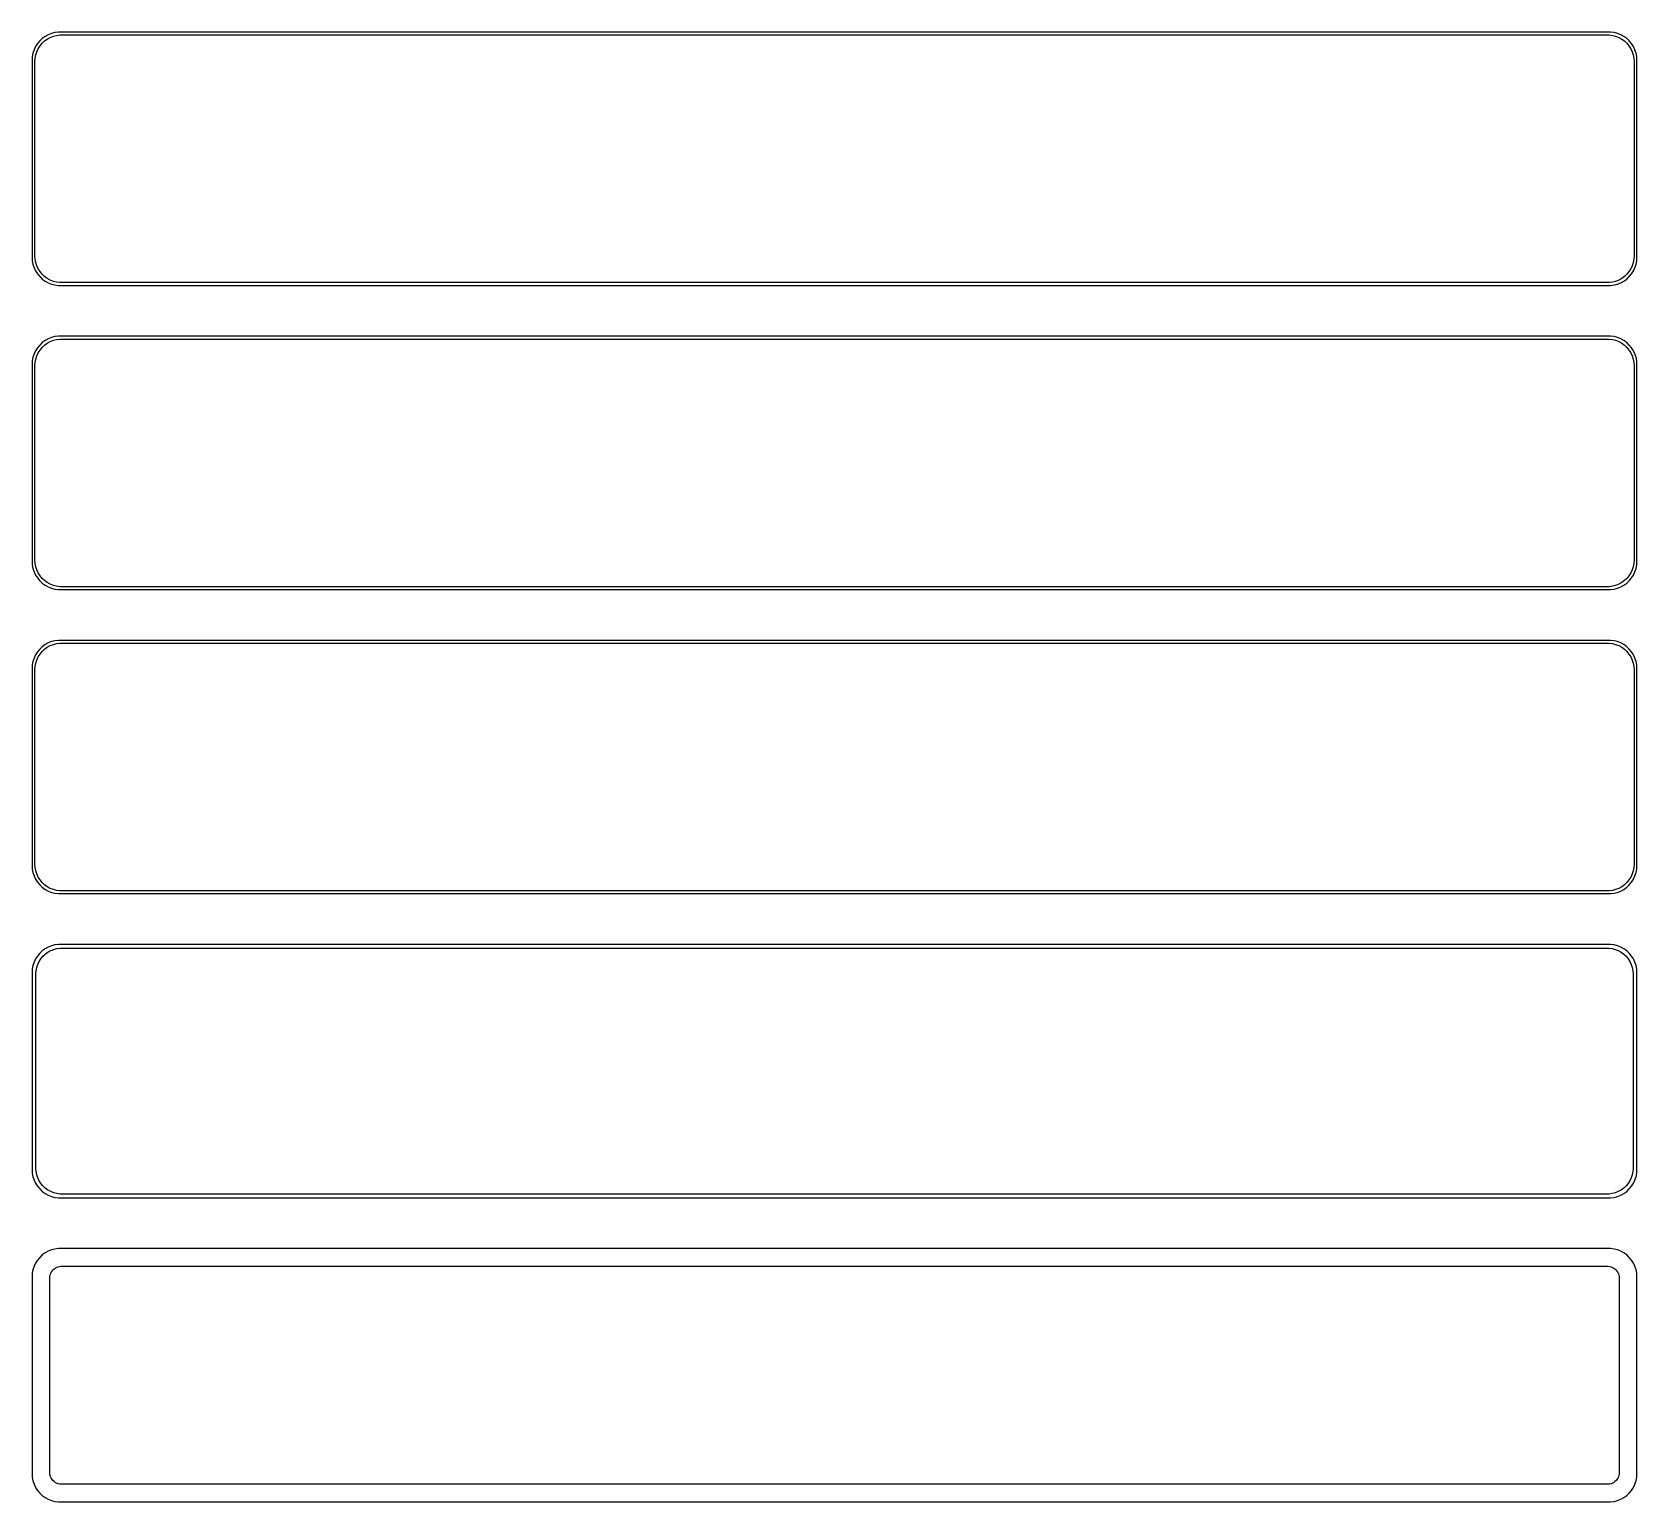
# Model space of a CAD drawing. Header units: metres. Extents: x -142 to 142, y 248 to 508.
import ezdxf

# ---------------------------------------------------------------- set-up
doc = ezdxf.new("R2010")
doc.units = ezdxf.units.M

msp = doc.modelspace()

# ---------------------------------------------------------------- linework, layer by layer
for p, q in [((-140.687, 507.353), (-141.145, 506.923)), ((-140.179, 507.722), (-140.687, 507.353)), ((-139.629, 508.024), (-140.179, 507.722)), ((-139.795, 507.261), (-139.272, 507.548)), ((-139.045, 508.255), (-139.629, 508.024)), ((-139.272, 507.548), (-138.718, 507.768)), ((-138.437, 508.411), (-139.045, 508.255)), ((-138.718, 507.768), (-138.14, 507.916)), ((-137.814, 508.49), (-138.437, 508.411)), ((-138.14, 507.916), (-137.548, 507.991)), ((137.814, 508.49), (-137.814, 508.49)), ((-137.548, 507.991), (137.548, 507.991)), ((137.548, 507.991), (138.14, 507.916)), ((138.437, 508.411), (137.814, 508.49)), ((138.14, 507.916), (138.718, 507.768)), ((139.045, 508.255), (138.437, 508.411)), ((138.718, 507.768), (139.272, 507.548)), ((139.629, 508.024), (139.045, 508.255)), ((139.272, 507.548), (139.795, 507.261)), ((140.179, 507.722), (139.629, 508.024)), ((140.687, 507.353), (140.179, 507.722)), ((141.145, 506.923), (140.687, 507.353)), ((-142.343, 504.743), (-142.461, 504.127)), ((-142.149, 505.341), (-142.343, 504.743)), ((-141.882, 505.909), (-142.149, 505.341)), ((-141.545, 506.439), (-141.882, 505.909)), ((-141.851, 504.431), (-141.666, 504.999)), ((-141.666, 504.999), (-141.412, 505.538)), ((-141.145, 506.923), (-141.545, 506.439)), ((-141.412, 505.538), (-141.093, 506.042)), ((-141.093, 506.042), (-140.713, 506.502)), ((-140.713, 506.502), (-140.278, 506.91)), ((-140.278, 506.91), (-139.795, 507.261)), ((139.795, 507.261), (140.278, 506.91)), ((140.278, 506.91), (140.713, 506.502)), ((140.713, 506.502), (141.093, 506.042)), ((141.093, 506.042), (141.412, 505.538)), ((141.545, 506.439), (141.145, 506.923)), ((141.412, 505.538), (141.666, 504.999)), ((141.882, 505.909), (141.545, 506.439)), ((141.666, 504.999), (141.851, 504.431)), ((142.149, 505.341), (141.882, 505.909)), ((142.343, 504.743), (142.149, 505.341)), ((142.461, 504.127), (142.343, 504.743)), ((-142.461, 504.127), (-142.5, 503.5)), ((-142.5, 503.5), (-142.5, 468.5)), ((-142, 503.25), (-141.963, 503.845)), ((-142, 468.75), (-142, 503.25)), ((-141.963, 503.845), (-141.851, 504.431)), ((141.851, 504.431), (141.963, 503.845)), ((141.963, 503.845), (142, 503.25)), ((142, 503.25), (142, 468.75)), ((142.5, 503.5), (142.461, 504.127)), ((142.5, 468.5), (142.5, 503.5)), ((-142.5, 468.5), (-142.461, 467.873)), ((-142.461, 467.873), (-142.343, 467.257)), ((-141.963, 468.155), (-142, 468.75)), ((-141.851, 467.569), (-141.963, 468.155)), ((-141.666, 467.001), (-141.851, 467.569)), ((141.851, 467.569), (141.666, 467.001)), ((141.963, 468.155), (141.851, 467.569)), ((142, 468.75), (141.963, 468.155)), ((142.343, 467.257), (142.461, 467.873)), ((142.461, 467.873), (142.5, 468.5)), ((-142.343, 467.257), (-142.149, 466.659)), ((-142.149, 466.659), (-141.882, 466.091)), ((-141.882, 466.091), (-141.545, 465.561)), ((-141.412, 466.462), (-141.666, 467.001)), ((-141.545, 465.561), (-141.145, 465.077)), ((-141.093, 465.958), (-141.412, 466.462)), ((-141.145, 465.077), (-140.687, 464.647)), ((-140.713, 465.498), (-141.093, 465.958)), ((-140.278, 465.09), (-140.713, 465.498)), ((-140.687, 464.647), (-140.179, 464.278)), ((-139.795, 464.739), (-140.278, 465.09)), ((-139.272, 464.452), (-139.795, 464.739)), ((139.795, 464.739), (139.272, 464.452)), ((140.278, 465.09), (139.795, 464.739)), ((140.179, 464.278), (140.687, 464.647)), ((140.713, 465.498), (140.278, 465.09)), ((140.687, 464.647), (141.145, 465.077)), ((141.093, 465.958), (140.713, 465.498)), ((141.412, 466.462), (141.093, 465.958)), ((141.145, 465.077), (141.545, 465.561)), ((141.666, 467.001), (141.412, 466.462)), ((141.545, 465.561), (141.882, 466.091)), ((141.882, 466.091), (142.149, 466.659)), ((142.149, 466.659), (142.343, 467.257)), ((-140.179, 464.278), (-139.629, 463.976)), ((-139.629, 463.976), (-139.045, 463.745)), ((-138.718, 464.232), (-139.272, 464.452)), ((-139.045, 463.745), (-138.437, 463.589)), ((-138.14, 464.084), (-138.718, 464.232)), ((-138.437, 463.589), (-137.814, 463.51)), ((-137.548, 464.009), (-138.14, 464.084)), ((-137.814, 463.51), (137.814, 463.51)), ((137.548, 464.009), (-137.548, 464.009)), ((138.14, 464.084), (137.548, 464.009)), ((137.814, 463.51), (138.437, 463.589)), ((138.718, 464.232), (138.14, 464.084)), ((138.437, 463.589), (139.045, 463.745)), ((139.272, 464.452), (138.718, 464.232)), ((139.045, 463.745), (139.629, 463.976)), ((139.629, 463.976), (140.179, 464.278)), ((-140.687, 453.353), (-141.145, 452.923)), ((-140.179, 453.722), (-140.687, 453.353)), ((-140.278, 452.91), (-139.795, 453.261)), ((-139.629, 454.024), (-140.179, 453.722)), ((-139.795, 453.261), (-139.272, 453.548)), ((-139.045, 454.255), (-139.629, 454.024)), ((-139.272, 453.548), (-138.718, 453.768)), ((-138.437, 454.411), (-139.045, 454.255)), ((-138.718, 453.768), (-138.14, 453.916)), ((-137.814, 454.49), (-138.437, 454.411)), ((-138.14, 453.916), (-137.548, 453.991)), ((137.814, 454.49), (-137.814, 454.49)), ((-137.548, 453.991), (137.548, 453.991)), ((137.548, 453.991), (138.14, 453.916)), ((138.437, 454.411), (137.814, 454.49)), ((138.14, 453.916), (138.718, 453.768)), ((139.045, 454.255), (138.437, 454.411)), ((138.718, 453.768), (139.272, 453.548)), ((139.629, 454.024), (139.045, 454.255)), ((139.272, 453.548), (139.795, 453.261)), ((140.179, 453.722), (139.629, 454.024)), ((139.795, 453.261), (140.278, 452.91)), ((140.687, 453.353), (140.179, 453.722)), ((141.145, 452.923), (140.687, 453.353)), ((-142.343, 450.743), (-142.461, 450.127)), ((-142.149, 451.341), (-142.343, 450.743)), ((-141.882, 451.909), (-142.149, 451.341)), ((-141.963, 449.845), (-141.851, 450.431)), ((-141.545, 452.439), (-141.882, 451.909)), ((-141.851, 450.431), (-141.666, 450.999)), ((-141.666, 450.999), (-141.412, 451.538)), ((-141.145, 452.923), (-141.545, 452.439)), ((-141.412, 451.538), (-141.093, 452.042)), ((-141.093, 452.042), (-140.713, 452.502)), ((-140.713, 452.502), (-140.278, 452.91)), ((140.278, 452.91), (140.713, 452.502)), ((140.713, 452.502), (141.093, 452.042)), ((141.093, 452.042), (141.412, 451.538)), ((141.545, 452.439), (141.145, 452.923)), ((141.412, 451.538), (141.666, 450.999)), ((141.882, 451.909), (141.545, 452.439)), ((141.666, 450.999), (141.851, 450.431)), ((141.851, 450.431), (141.963, 449.845)), ((142.149, 451.341), (141.882, 451.909)), ((142.343, 450.743), (142.149, 451.341)), ((142.461, 450.127), (142.343, 450.743)), ((-142.461, 450.127), (-142.5, 449.5)), ((-142.5, 449.5), (-142.5, 414.5)), ((-142, 449.25), (-141.963, 449.845)), ((-142, 414.75), (-142, 449.25)), ((141.963, 449.845), (142, 449.25)), ((142, 449.25), (142, 414.75)), ((142.5, 449.5), (142.461, 450.127)), ((142.5, 414.5), (142.5, 449.5)), ((-142.5, 414.5), (-142.461, 413.873)), ((-142.461, 413.873), (-142.343, 413.257)), ((-142.343, 413.257), (-142.149, 412.659)), ((-141.963, 414.155), (-142, 414.75)), ((-141.851, 413.569), (-141.963, 414.155)), ((-141.666, 413.001), (-141.851, 413.569)), ((141.851, 413.569), (141.666, 413.001)), ((141.963, 414.155), (141.851, 413.569)), ((142, 414.75), (141.963, 414.155)), ((142.149, 412.659), (142.343, 413.257)), ((142.343, 413.257), (142.461, 413.873)), ((142.461, 413.873), (142.5, 414.5)), ((-142.149, 412.659), (-141.882, 412.091)), ((-141.882, 412.091), (-141.545, 411.561)), ((-141.412, 412.462), (-141.666, 413.001)), ((-141.545, 411.561), (-141.145, 411.077)), ((-141.093, 411.958), (-141.412, 412.462)), ((-141.145, 411.077), (-140.687, 410.647)), ((-140.713, 411.498), (-141.093, 411.958)), ((-140.278, 411.09), (-140.713, 411.498)), ((-140.687, 410.647), (-140.179, 410.278)), ((-139.795, 410.739), (-140.278, 411.09)), ((-139.272, 410.452), (-139.795, 410.739)), ((-138.718, 410.232), (-139.272, 410.452)), ((139.272, 410.452), (138.718, 410.232)), ((139.795, 410.739), (139.272, 410.452)), ((140.278, 411.09), (139.795, 410.739)), ((140.179, 410.278), (140.687, 410.647)), ((140.713, 411.498), (140.278, 411.09)), ((140.687, 410.647), (141.145, 411.077)), ((141.093, 411.958), (140.713, 411.498)), ((141.412, 412.462), (141.093, 411.958)), ((141.145, 411.077), (141.545, 411.561)), ((141.666, 413.001), (141.412, 412.462)), ((141.545, 411.561), (141.882, 412.091)), ((141.882, 412.091), (142.149, 412.659)), ((-140.179, 410.278), (-139.629, 409.976)), ((-139.629, 409.976), (-139.045, 409.745)), ((-139.045, 409.745), (-138.437, 409.589)), ((-138.14, 410.084), (-138.718, 410.232)), ((-138.437, 409.589), (-137.814, 409.51)), ((-137.548, 410.009), (-138.14, 410.084)), ((-137.814, 409.51), (137.814, 409.51)), ((137.548, 410.009), (-137.548, 410.009)), ((138.14, 410.084), (137.548, 410.009)), ((137.814, 409.51), (138.437, 409.589)), ((138.718, 410.232), (138.14, 410.084)), ((138.437, 409.589), (139.045, 409.745)), ((139.045, 409.745), (139.629, 409.976)), ((139.629, 409.976), (140.179, 410.278)), ((-140.687, 399.353), (-141.145, 398.923)), ((-140.179, 399.722), (-140.687, 399.353)), ((-140.278, 398.91), (-139.795, 399.261)), ((-139.629, 400.024), (-140.179, 399.722)), ((-139.795, 399.261), (-139.272, 399.548)), ((-139.045, 400.255), (-139.629, 400.024)), ((-139.272, 399.548), (-138.718, 399.768)), ((-138.437, 400.411), (-139.045, 400.255)), ((-138.718, 399.768), (-138.14, 399.916)), ((-137.814, 400.49), (-138.437, 400.411)), ((-138.14, 399.916), (-137.548, 399.991)), ((137.814, 400.49), (-137.814, 400.49)), ((-137.548, 399.991), (137.548, 399.991)), ((137.548, 399.991), (138.14, 399.916)), ((138.437, 400.411), (137.814, 400.49)), ((138.14, 399.916), (138.718, 399.768)), ((139.045, 400.255), (138.437, 400.411)), ((138.718, 399.768), (139.272, 399.548)), ((139.629, 400.024), (139.045, 400.255)), ((139.272, 399.548), (139.795, 399.261)), ((140.179, 399.722), (139.629, 400.024)), ((139.795, 399.261), (140.278, 398.91)), ((140.687, 399.353), (140.179, 399.722)), ((141.145, 398.923), (140.687, 399.353)), ((-142.343, 396.743), (-142.461, 396.127)), ((-142.149, 397.341), (-142.343, 396.743)), ((-141.882, 397.909), (-142.149, 397.341)), ((-141.963, 395.845), (-141.851, 396.431)), ((-141.545, 398.439), (-141.882, 397.909)), ((-141.851, 396.431), (-141.666, 396.999)), ((-141.666, 396.999), (-141.412, 397.538)), ((-141.145, 398.923), (-141.545, 398.439)), ((-141.412, 397.538), (-141.093, 398.042)), ((-141.093, 398.042), (-140.713, 398.502)), ((-140.713, 398.502), (-140.278, 398.91)), ((140.278, 398.91), (140.713, 398.502)), ((140.713, 398.502), (141.093, 398.042)), ((141.093, 398.042), (141.412, 397.538)), ((141.545, 398.439), (141.145, 398.923)), ((141.412, 397.538), (141.666, 396.999)), ((141.882, 397.909), (141.545, 398.439)), ((141.666, 396.999), (141.851, 396.431)), ((141.851, 396.431), (141.963, 395.845)), ((142.149, 397.341), (141.882, 397.909)), ((142.343, 396.743), (142.149, 397.341)), ((142.461, 396.127), (142.343, 396.743)), ((-142.461, 396.127), (-142.5, 395.5)), ((-142.5, 395.5), (-142.5, 360.5)), ((-142, 395.25), (-141.963, 395.845)), ((-142, 360.75), (-142, 395.25)), ((141.963, 395.845), (142, 395.25)), ((142, 395.25), (142, 360.75)), ((142.5, 395.5), (142.461, 396.127)), ((142.5, 360.5), (142.5, 395.5)), ((-142.5, 360.5), (-142.461, 359.873)), ((-142.461, 359.873), (-142.343, 359.257)), ((-142.343, 359.257), (-142.149, 358.659)), ((-141.963, 360.155), (-142, 360.75)), ((-141.851, 359.569), (-141.963, 360.155)), ((-141.666, 359.001), (-141.851, 359.569)), ((141.851, 359.569), (141.666, 359.001)), ((141.963, 360.155), (141.851, 359.569)), ((142, 360.75), (141.963, 360.155)), ((142.149, 358.659), (142.343, 359.257)), ((142.343, 359.257), (142.461, 359.873)), ((142.461, 359.873), (142.5, 360.5)), ((-142.149, 358.659), (-141.882, 358.091)), ((-141.882, 358.091), (-141.545, 357.561)), ((-141.412, 358.462), (-141.666, 359.001)), ((-141.545, 357.561), (-141.145, 357.077)), ((-141.093, 357.958), (-141.412, 358.462)), ((-141.145, 357.077), (-140.687, 356.647)), ((-140.713, 357.498), (-141.093, 357.958)), ((-140.278, 357.09), (-140.713, 357.498)), ((-140.687, 356.647), (-140.179, 356.278)), ((-139.795, 356.739), (-140.278, 357.09)), ((-140.179, 356.278), (-139.629, 355.976)), ((-139.272, 356.452), (-139.795, 356.739)), ((-138.718, 356.232), (-139.272, 356.452)), ((139.272, 356.452), (138.718, 356.232)), ((139.795, 356.739), (139.272, 356.452)), ((139.629, 355.976), (140.179, 356.278)), ((140.278, 357.09), (139.795, 356.739)), ((140.179, 356.278), (140.687, 356.647)), ((140.713, 357.498), (140.278, 357.09)), ((140.687, 356.647), (141.145, 357.077)), ((141.093, 357.958), (140.713, 357.498)), ((141.412, 358.462), (141.093, 357.958)), ((141.145, 357.077), (141.545, 357.561)), ((141.666, 359.001), (141.412, 358.462)), ((141.545, 357.561), (141.882, 358.091)), ((141.882, 358.091), (142.149, 358.659)), ((-139.629, 355.976), (-139.045, 355.745)), ((-139.045, 355.745), (-138.437, 355.589)), ((-138.14, 356.084), (-138.718, 356.232)), ((-138.437, 355.589), (-137.814, 355.51)), ((-137.548, 356.009), (-138.14, 356.084)), ((-137.814, 355.51), (137.814, 355.51)), ((137.548, 356.009), (-137.548, 356.009)), ((138.14, 356.084), (137.548, 356.009)), ((137.814, 355.51), (138.437, 355.589)), ((138.718, 356.232), (138.14, 356.084)), ((138.437, 355.589), (139.045, 355.745)), ((139.045, 355.745), (139.629, 355.976)), ((-141.145, 344.923), (-141.545, 344.439)), ((-140.687, 345.353), (-141.145, 344.923)), ((-140.179, 345.722), (-140.687, 345.353)), ((-139.629, 346.024), (-140.179, 345.722)), ((-140.168, 344.778), (-139.703, 345.116)), ((-139.703, 345.116), (-139.199, 345.393)), ((-139.045, 346.255), (-139.629, 346.024)), ((-139.199, 345.393), (-138.665, 345.604)), ((-138.437, 346.411), (-139.045, 346.255)), ((-138.665, 345.604), (-138.108, 345.747)), ((-137.814, 346.49), (-138.437, 346.411)), ((-138.108, 345.747), (-137.537, 345.819)), ((137.814, 346.49), (-137.814, 346.49)), ((-137.537, 345.819), (137.537, 345.819)), ((137.537, 345.819), (138.108, 345.747)), ((138.437, 346.411), (137.814, 346.49)), ((138.108, 345.747), (138.665, 345.604)), ((139.045, 346.255), (138.437, 346.411)), ((138.665, 345.604), (139.199, 345.393)), ((139.629, 346.024), (139.045, 346.255)), ((139.199, 345.393), (139.703, 345.116)), ((140.179, 345.722), (139.629, 346.024)), ((139.703, 345.116), (140.168, 344.778)), ((140.687, 345.353), (140.179, 345.722)), ((141.145, 344.923), (140.687, 345.353)), ((141.545, 344.439), (141.145, 344.923)), ((-142.461, 342.127), (-142.5, 341.5)), ((-142.343, 342.743), (-142.461, 342.127)), ((-142.149, 343.341), (-142.343, 342.743)), ((-141.882, 343.909), (-142.149, 343.341)), ((-141.545, 344.439), (-141.882, 343.909)), ((-141.792, 341.824), (-141.685, 342.389)), ((-141.685, 342.389), (-141.507, 342.935)), ((-141.507, 342.935), (-141.262, 343.456)), ((-141.262, 343.456), (-140.954, 343.941)), ((-140.954, 343.941), (-140.588, 344.384)), ((-140.588, 344.384), (-140.168, 344.778)), ((140.168, 344.778), (140.588, 344.384)), ((140.588, 344.384), (140.954, 343.941)), ((140.954, 343.941), (141.262, 343.456)), ((141.262, 343.456), (141.507, 342.935)), ((141.507, 342.935), (141.685, 342.389)), ((141.882, 343.909), (141.545, 344.439)), ((141.685, 342.389), (141.792, 341.824)), ((142.149, 343.341), (141.882, 343.909)), ((142.343, 342.743), (142.149, 343.341)), ((142.461, 342.127), (142.343, 342.743)), ((142.5, 341.5), (142.461, 342.127)), ((-142.5, 341.5), (-142.5, 306.5)), ((-141.828, 341.25), (-141.792, 341.824)), ((-141.828, 306.75), (-141.828, 341.25)), ((141.792, 341.824), (141.828, 341.25)), ((141.828, 341.25), (141.828, 306.75)), ((142.5, 306.5), (142.5, 341.5)), ((-142.5, 306.5), (-142.461, 305.873)), ((-142.461, 305.873), (-142.343, 305.257)), ((-142.343, 305.257), (-142.149, 304.659)), ((-141.792, 306.176), (-141.828, 306.75)), ((-141.685, 305.611), (-141.792, 306.176)), ((-141.507, 305.065), (-141.685, 305.611)), ((-141.262, 304.544), (-141.507, 305.065)), ((141.507, 305.065), (141.262, 304.544)), ((141.685, 305.611), (141.507, 305.065)), ((141.792, 306.176), (141.685, 305.611)), ((141.828, 306.75), (141.792, 306.176)), ((142.149, 304.659), (142.343, 305.257)), ((142.343, 305.257), (142.461, 305.873)), ((142.461, 305.873), (142.5, 306.5)), ((-142.149, 304.659), (-141.882, 304.091)), ((-141.882, 304.091), (-141.545, 303.561)), ((-141.545, 303.561), (-141.145, 303.077)), ((-140.954, 304.059), (-141.262, 304.544)), ((-141.145, 303.077), (-140.687, 302.647)), ((-140.588, 303.616), (-140.954, 304.059)), ((-140.687, 302.647), (-140.179, 302.278)), ((-140.168, 303.222), (-140.588, 303.616)), ((-140.179, 302.278), (-139.629, 301.976)), ((-139.703, 302.884), (-140.168, 303.222)), ((-139.199, 302.607), (-139.703, 302.884)), ((-138.665, 302.396), (-139.199, 302.607)), ((-138.108, 302.253), (-138.665, 302.396)), ((-137.537, 302.181), (-138.108, 302.253)), ((137.537, 302.181), (-137.537, 302.181)), ((138.108, 302.253), (137.537, 302.181)), ((138.665, 302.396), (138.108, 302.253)), ((139.199, 302.607), (138.665, 302.396)), ((139.703, 302.884), (139.199, 302.607)), ((139.629, 301.976), (140.179, 302.278)), ((140.168, 303.222), (139.703, 302.884)), ((140.588, 303.616), (140.168, 303.222)), ((140.179, 302.278), (140.687, 302.647)), ((140.954, 304.059), (140.588, 303.616)), ((140.687, 302.647), (141.145, 303.077)), ((141.262, 304.544), (140.954, 304.059)), ((141.145, 303.077), (141.545, 303.561)), ((141.545, 303.561), (141.882, 304.091)), ((141.882, 304.091), (142.149, 304.659)), ((-139.629, 301.976), (-139.045, 301.745)), ((-139.045, 301.745), (-138.437, 301.589)), ((-138.437, 301.589), (-137.814, 301.51)), ((-137.814, 301.51), (137.814, 301.51)), ((137.814, 301.51), (138.437, 301.589)), ((138.437, 301.589), (139.045, 301.745)), ((139.045, 301.745), (139.629, 301.976)), ((-141.145, 290.923), (-141.545, 290.439)), ((-140.687, 291.353), (-141.145, 290.923)), ((-140.179, 291.722), (-140.687, 291.353)), ((-139.629, 292.024), (-140.179, 291.722)), ((-139.045, 292.255), (-139.629, 292.024)), ((-138.437, 292.411), (-139.045, 292.255)), ((-137.814, 292.49), (-138.437, 292.411)), ((137.814, 292.49), (-137.814, 292.49)), ((138.437, 292.411), (137.814, 292.49)), ((139.045, 292.255), (138.437, 292.411)), ((139.629, 292.024), (139.045, 292.255)), ((140.179, 291.722), (139.629, 292.024)), ((140.687, 291.353), (140.179, 291.722)), ((141.145, 290.923), (140.687, 291.353)), ((141.545, 290.439), (141.145, 290.923)), ((-142.461, 288.127), (-142.5, 287.5)), ((-142.343, 288.743), (-142.461, 288.127)), ((-142.149, 289.341), (-142.343, 288.743)), ((-141.882, 289.909), (-142.149, 289.341)), ((-141.545, 290.439), (-141.882, 289.909)), ((-139.293, 287.775), (-139.211, 288.027)), ((-139.211, 288.027), (-139.099, 288.266)), ((-139.099, 288.266), (-138.957, 288.49)), ((-138.957, 288.49), (-138.788, 288.694)), ((-138.788, 288.694), (-138.595, 288.875)), ((-138.595, 288.875), (-138.38, 289.031)), ((-138.38, 289.031), (-138.148, 289.159)), ((-138.148, 289.159), (-137.902, 289.256)), ((-137.902, 289.256), (-137.645, 289.322)), ((-137.645, 289.322), (-137.382, 289.355)), ((-137.382, 289.355), (137.382, 289.355)), ((137.382, 289.355), (137.645, 289.322)), ((137.645, 289.322), (137.902, 289.256)), ((137.902, 289.256), (138.148, 289.159)), ((138.148, 289.159), (138.38, 289.031)), ((138.38, 289.031), (138.595, 288.875)), ((138.595, 288.875), (138.788, 288.694)), ((138.788, 288.694), (138.957, 288.49)), ((138.957, 288.49), (139.099, 288.266)), ((139.099, 288.266), (139.211, 288.027)), ((139.211, 288.027), (139.293, 287.775)), ((141.882, 289.909), (141.545, 290.439)), ((142.149, 289.341), (141.882, 289.909)), ((142.343, 288.743), (142.149, 289.341)), ((142.461, 288.127), (142.343, 288.743)), ((142.5, 287.5), (142.461, 288.127)), ((-142.5, 287.5), (-142.5, 252.5)), ((-139.36, 287.25), (-139.343, 287.514)), ((-139.36, 252.75), (-139.36, 287.25)), ((-139.343, 287.514), (-139.293, 287.775)), ((139.293, 287.775), (139.343, 287.514)), ((139.343, 287.514), (139.36, 287.25)), ((139.36, 287.25), (139.36, 252.75)), ((142.5, 252.5), (142.5, 287.5)), ((-142.5, 252.5), (-142.461, 251.873)), ((-142.461, 251.873), (-142.343, 251.257)), ((-142.343, 251.257), (-142.149, 250.659)), ((-139.343, 252.486), (-139.36, 252.75)), ((-139.293, 252.225), (-139.343, 252.486)), ((-139.211, 251.973), (-139.293, 252.225)), ((-139.099, 251.734), (-139.211, 251.973)), ((-138.957, 251.51), (-139.099, 251.734)), ((-138.788, 251.306), (-138.957, 251.51)), ((-138.595, 251.125), (-138.788, 251.306)), ((-138.38, 250.969), (-138.595, 251.125)), ((-138.148, 250.841), (-138.38, 250.969)), ((-137.902, 250.744), (-138.148, 250.841)), ((138.148, 250.841), (137.902, 250.744)), ((138.38, 250.969), (138.148, 250.841)), ((138.595, 251.125), (138.38, 250.969)), ((138.788, 251.306), (138.595, 251.125)), ((138.957, 251.51), (138.788, 251.306)), ((139.099, 251.734), (138.957, 251.51)), ((139.211, 251.973), (139.099, 251.734)), ((139.293, 252.225), (139.211, 251.973)), ((139.343, 252.486), (139.293, 252.225)), ((139.36, 252.75), (139.343, 252.486)), ((142.149, 250.659), (142.343, 251.257)), ((142.343, 251.257), (142.461, 251.873)), ((142.461, 251.873), (142.5, 252.5)), ((-142.149, 250.659), (-141.882, 250.091)), ((-141.882, 250.091), (-141.545, 249.561)), ((-141.545, 249.561), (-141.145, 249.077)), ((-141.145, 249.077), (-140.687, 248.647)), ((-140.687, 248.647), (-140.179, 248.278)), ((-140.179, 248.278), (-139.629, 247.976)), ((-139.629, 247.976), (-139.045, 247.745)), ((-137.645, 250.678), (-137.902, 250.744)), ((-137.382, 250.645), (-137.645, 250.678)), ((137.382, 250.645), (-137.382, 250.645)), ((137.645, 250.678), (137.382, 250.645)), ((137.902, 250.744), (137.645, 250.678)), ((139.045, 247.745), (139.629, 247.976)), ((139.629, 247.976), (140.179, 248.278)), ((140.179, 248.278), (140.687, 248.647)), ((140.687, 248.647), (141.145, 249.077)), ((141.145, 249.077), (141.545, 249.561)), ((141.545, 249.561), (141.882, 250.091)), ((141.882, 250.091), (142.149, 250.659)), ((-139.045, 247.745), (-138.437, 247.589)), ((-138.437, 247.589), (-137.814, 247.51)), ((-137.814, 247.51), (137.814, 247.51)), ((137.814, 247.51), (138.437, 247.589)), ((138.437, 247.589), (139.045, 247.745))]:
    msp.add_line(p, q)

doc.saveas('drawing.dxf')
